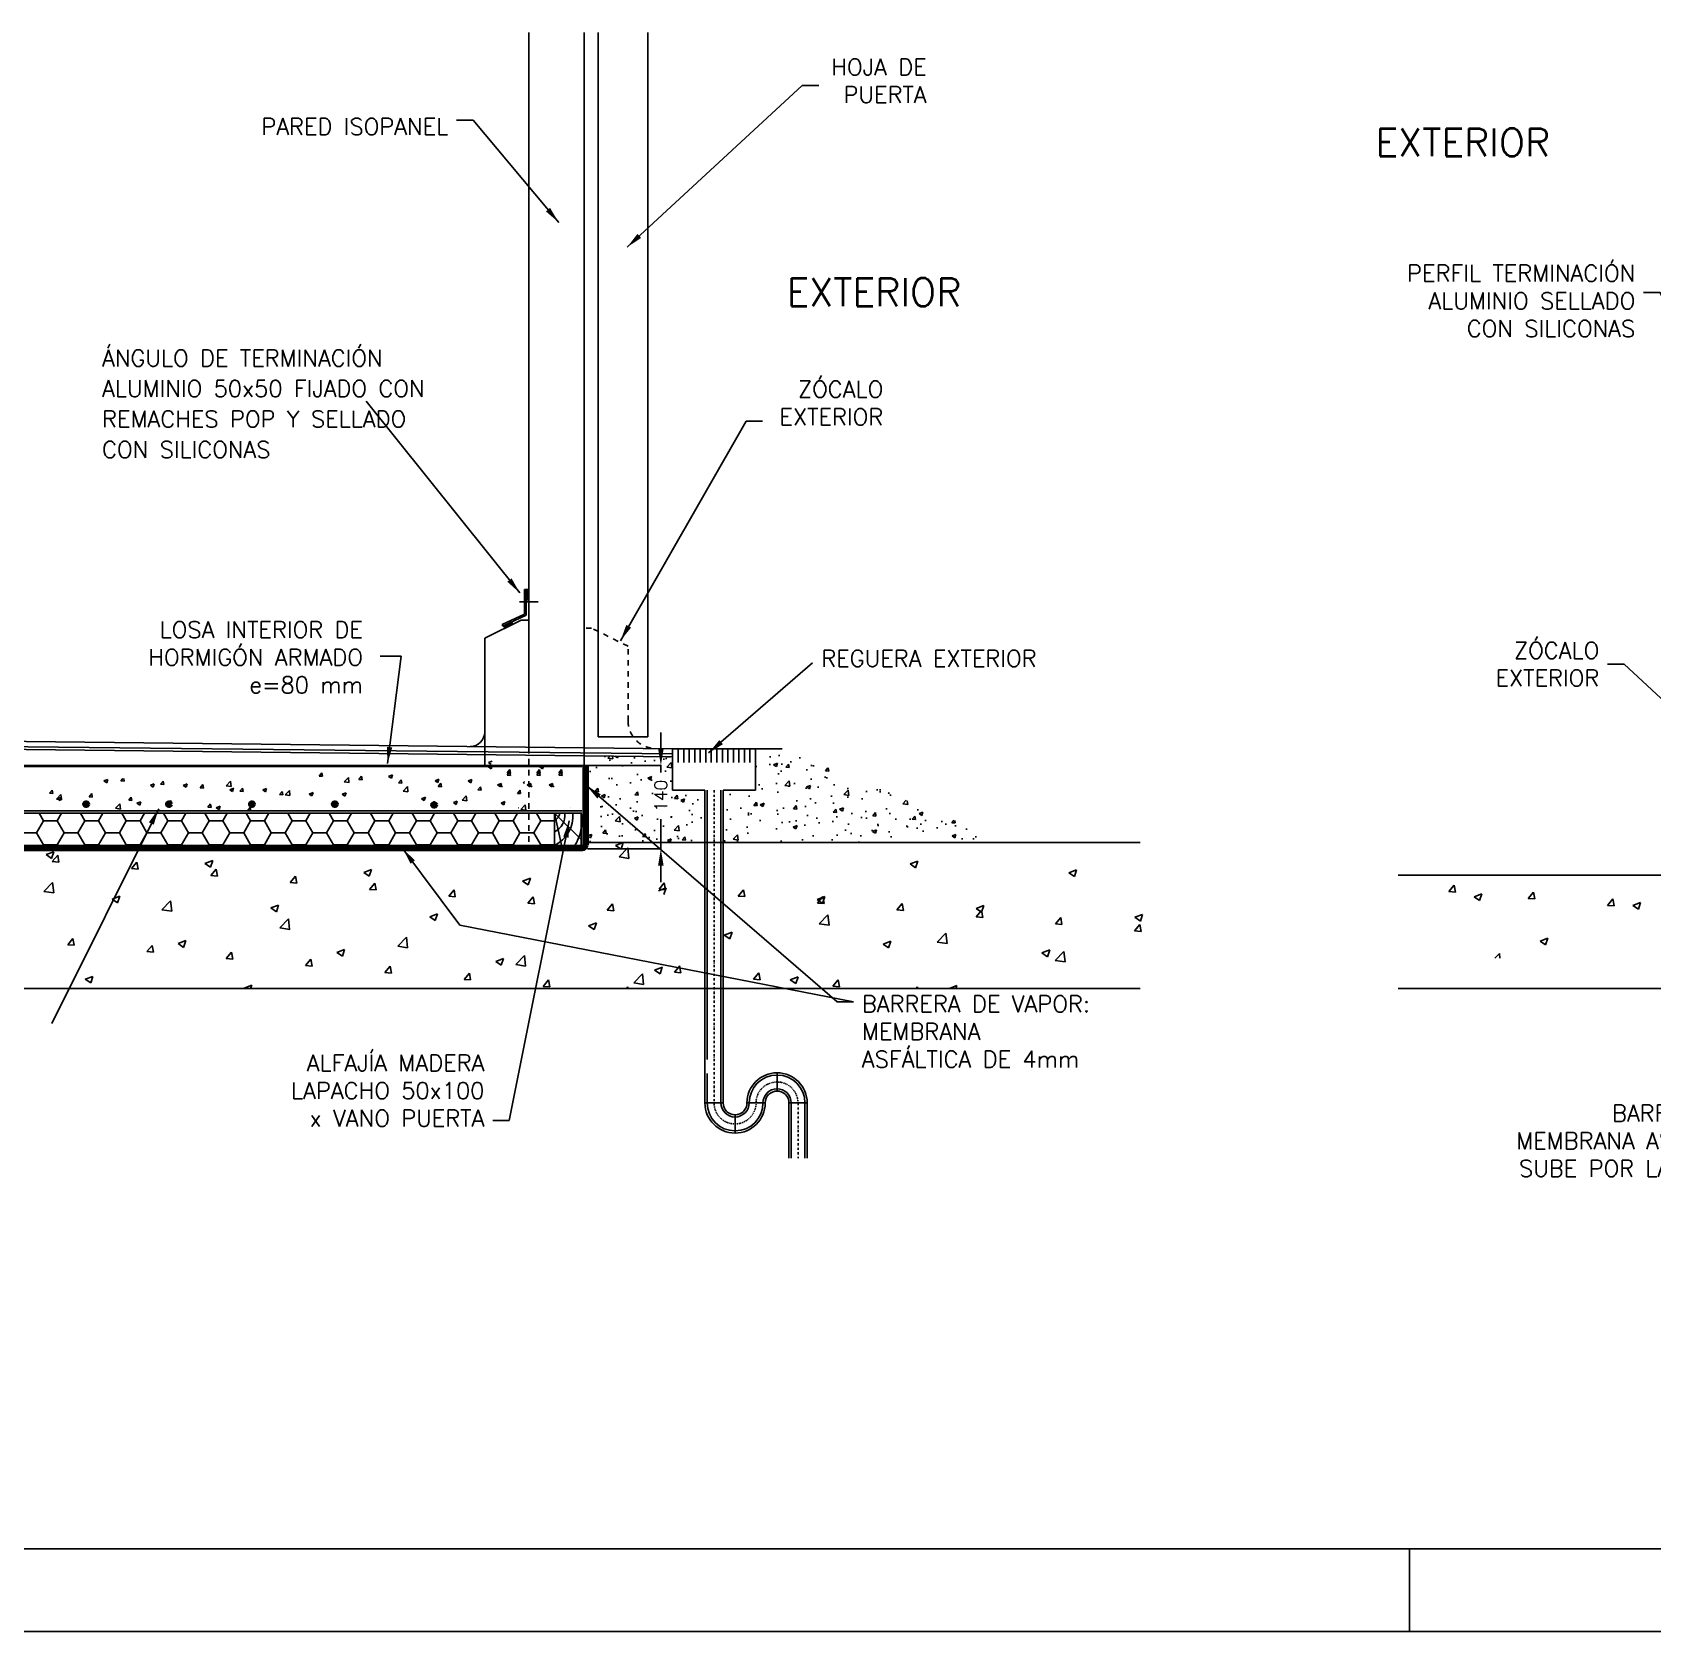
# Model space of a CAD drawing. Extents: x 20 to 15395, y -28849 to -19999.
# Drawn here: x 4353 to 7285, y -28849 to -25955 of the extents above; entities that cross this region are included whole.
import ezdxf
from ezdxf.enums import TextEntityAlignment as Align

# ---------------------------------------------------------------- set-up
doc = ezdxf.new("R2010")
doc.units = 0
doc.header["$LTSCALE"] = 0.1
doc.header["$MEASUREMENT"] = 0
doc.header["$PDMODE"] = 33
for name, pattern in [('CEN2', [32, 16, -8, 0, -8]), ('CEN5', [80, 40, -20, 0, -20]), ('PUN50', [200, 100, -100])]:
    doc.linetypes.add(name, pattern=pattern)
doc.layers.get('0').update_dxf_attribs({"linetype": 'CONTINUOUS'})
doc.layers.get('DEFPOINTS').update_dxf_attribs({"linetype": 'CONTINUOUS'})
doc.layers.add('2.0', color=7, linetype='CONTINUOUS', lineweight=200)
for name, color, linetype in [('FI', 2, 'CONTINUOUS'), ('GR', 9, 'CONTINUOUS'), ('ISO-2', 24, 'CONTINUOUS'), ('ISO-FI', 140, 'CONTINUOUS'), ('MA', 15, 'CONTINUOUS'), ('madera', 12, 'CONTINUOUS'), ('ME', 7, 'CONTINUOUS'), ('MF', 8, 'CONTINUOUS'), ('MFF', 8, 'CONTINUOUS'), ('TX', 13, 'CONTINUOUS')]:
    doc.layers.add(name, color=color, linetype=linetype)
doc.styles.add('ROMANS', font='romans')
doc.styles.get("Standard").update_dxf_attribs({"font": 'ITALIC'})
doc.dimstyles.new('RPM 1-15', dxfattribs={"dimscale": 15, "dimtxt": 1.5, "dimasz": 2, "dimexe": 0.0625, "dimexo": 0.38, "dimgap": 1, "dimtad": 0, "dimdec": 0, "dimtxsty": 'ROMANS', "dimcen": 2.5, "dimclrd": 256, "dimclre": 256, "dimclrt": 256, "dimazin": 0, "dimtfac": 1, "dimtdec": 0, "dimtmove": 0, "dimatfit": 1, "dimfxl": 1, "dimtolj": 1, "dimlwd": -1, "dimlwe": -1, "dimarcsym": 0})
doc.dimstyles.get("Standard").update_dxf_attribs({"dimtxt": 0.18, "dimasz": 0.18, "dimexe": 0.18, "dimexo": 0.0625, "dimgap": 0.09, "dimtad": 0, "dimtih": 1, "dimtoh": 1, "dimdec": 4, "dimzin": 0, "dimdsep": 46, "dimtxsty": 'Standard', "dimcen": 0.09, "dimadec": 0, "dimazin": 0, "dimtfac": 1, "dimtdec": 4, "dimtofl": 0, "dimtmove": 0, "dimatfit": 3, "dimfxl": 1, "dimtolj": 1, "dimtzin": 0, "dimarcsym": 0})
pattern_1 = [(50, (7669.35, 0), (71.72602, -6.27521), [7.5, -82.5]), (355, (7669.35, 0), (-13.87513, 75.21921), [6, -66]), (100.4514, (7675.325, -0.52), (57.85094, 68.94395), [6.37402, -70.11421]), (46.1842, (7669.35, 20), (106.7241, -16.5519), [11.25, -123.75]), (96.6356, (7678.24, 18.62), (93.46627, 97.4118), [9.56103, -105.1713]), (351.1842, (7669.35, 20), (93.4662, 97.41186), [9, -99]), (21, (7679.35, 15), (59.6907, -40.26189), [7.5, -82.5]), (326, (7679.35, 15), (24.33153, 72.515), [6, -66]), (71.4514, (7684.32, 11.645), (84.02226, 32.25305), [6.37402, -70.11421]), (37.5, (7669.348, 0), (1.215986, 33.289385), [0, -65.2, 0, -67, 0, -66.25]), (7.5, (7669.348, 0), (26.306954, 39.44117), [0, -38.2, 0, -63.7, 0, -25.25]), (327.5, (7647.048, 0), (53.382244, -2.255487), [0, -25, 0, -78, 0, -103.5]), (317.5, (7637.048, 0), (58.31862, 10.0105), [0, -32.5, 0, -51.8, 0, -73.5])]

# ---------------------------------------------------------------- blocks, each defined once
blk = doc.blocks.new('*D422')
at = {"layer": 'DEFPOINTS', "color": 0, "linetype": 'Continuous', "transparency": 16777216}
for p in [(5317.3, -27281.9), (5351.5, -27432.9), (5490.2, -27432.9)]:
    blk.add_point(p, dxfattribs=at)
at = {"layer": 'TX', "linetype": 'Continuous', "transparency": 16777216}
for p, q in [((5490.2, -27251.9), (5490.2, -27221.9)), ((5323, -27281.9), (5491.2, -27281.9)), ((5490.2, -27281.9), (5490.2, -27294.4)), ((5490.2, -27432.9), (5490.2, -27379)), ((5357.2, -27432.9), (5491.2, -27432.9)), ((5490.2, -27462.9), (5490.2, -27492.9))]:
    blk.add_line(p, q, dxfattribs=at)
for points in [[(5485.2, -27251.9), (5495.2, -27251.9), (5490.2, -27281.9)], [(5485.2, -27462.9), (5495.2, -27462.9), (5490.2, -27432.9)]]:
    blk.add_solid(points, dxfattribs=at)
at = {"layer": 'TX', "linetype": 'Continuous', "transparency": 16777216, "insert": (5490.2, -27336.7), "char_height": 22.5, "attachment_point": 5, "rotation": 90, "style": 'ROMANS'}
blk.add_mtext('\\A1;140', dxfattribs=at)

msp = doc.modelspace()

# ---------------------------------------------------------------- hatches: boundary and pattern name
at = {"layer": 'MF'}
h = msp.add_hatch(dxfattribs=at)
h.set_pattern_fill('AR-CONC', color=256, scale=10, style=0)
h.set_pattern_definition(pattern_1)
h.paths.add_polyline_path([(5361.1, -27420.9), (5351.5, -27264.2), (5511.5, -27266), (5511.5, -27326.3), (5570, -27326.6), (5570, -27420.9)])
h = msp.add_hatch(dxfattribs=at)
h.set_pattern_fill('AR-CONC', color=256, scale=10, style=0)
h.set_pattern_definition(pattern_1)
h.paths.add_polyline_path([(5603, -27420.9), (5603, -27326.6), (5661.5, -27326.3), (5661.5, -27251.5), (5709.9, -27251.5), (6116.5, -27420.9)])
at = {"layer": 'MFF'}
for points in [[(5251.5, -26982.2), (5246.5, -26982.2), (5246.5, -26963.3), (5251.5, -26963.3)], [(5206.4, -27033.9), (5204.3, -27029.4), (5221.5, -27021.5), (5223.6, -27026)]]:
    msp.add_hatch(color=256, dxfattribs=at).paths.add_polyline_path(points)

# ---------------------------------------------------------------- linework, layer by layer
for p, q in [((5661.5, -27251.5), (5511.5, -27251.5)), ((5521.5, -27251.5), (5521.5, -27276.5)), ((5531.5, -27251.5), (5531.5, -27276.5)), ((5541.5, -27251.5), (5541.5, -27276.5)), ((5551.5, -27251.5), (5551.5, -27276.5)), ((5558.5, -27251.5), (5627.5, -27251.5)), ((5561.5, -27251.5), (5561.5, -27276.5)), ((5571.5, -27251.5), (5571.5, -27276.5)), ((5581.5, -27251.5), (5581.5, -27276.5)), ((5591.5, -27251.5), (5591.5, -27276.5)), ((5661.5, -27251.5, 0), (5601.5, -27251.5)), ((5601.5, -27251.5), (5601.5, -27276.5)), ((5611.5, -27251.5), (5611.5, -27276.5)), ((5621.5, -27251.5), (5621.5, -27276.5)), ((5631.5, -27251.5), (5631.5, -27276.5)), ((5641.5, -27251.5), (5641.5, -27276.5)), ((5651.5, -27251.5), (5651.5, -27276.5)), ((5646, -27892.5), (5679, -27892.5)), ((5722, -27892.5), (5722, -27992.5)), ((5755, -27892.5), (5722, -27892.5)), ((5755, -27892.5), (5722, -27892.5)), ((5755, -27892.5), (5755, -27992.5))]:
    msp.add_line(p, q)
for centre, radius, start, end in [((5700.5, -27892.5), 54.5, 90, 180), ((5700.5, -27892.5), 54.5, 0, 90), ((5700.5, -27892.5), 21.5, 90, 180), ((5700.5, -27892.5), 21.5, 0, 90), ((5624.5, -27892.5), 54.5, 180, 270), ((5624.5, -27892.5), 21.5, 180, 270), ((5624.5, -27892.5), 21.5, 270, 0), ((5624.5, -27892.5), 54.5, 270, 0)]:
    msp.add_arc(centre, radius, start, end)
at = {"layer": '2.0'}
for p, q in [((5352.3, -27283.9), (5352.3, -27425.2)), ((5353, -27283.9), (5353, -27425.2)), ((5353.7, -27283.9), (5353.7, -27425.2)), ((5354.3, -27283.9), (5354.3, -27425.2)), ((5355, -27283.9), (5355, -27425.2)), ((5355.7, -27283.9), (5355.7, -27425.2)), ((1691.4, -27429.2), (5348.4, -27429.2)), ((1691.4, -27429.8), (5348.4, -27429.8)), ((1691.4, -27430.5), (5348.4, -27430.5)), ((1691.4, -27431.2), (5348.4, -27431.2)), ((1691.4, -27431.8), (5348.4, -27431.8)), ((1691.4, -27432.5), (5348.4, -27432.5))]:
    msp.add_line(p, q, dxfattribs=at)
for centre, radius in [((4450.2, -27351.9), 3.17), ((4600.2, -27351.9), 3.17), ((4750.2, -27351.9), 3.17), ((4900.2, -27351.9), 3.17), ((5080, -27353.2), 3.15)]:
    msp.add_circle(centre, radius, dxfattribs=at)
for radius in [6.67, 6, 5.33, 4.67, 4, 7.33]:
    msp.add_arc((5348.3, -27425.2), radius, 270.587, 0, dxfattribs=at)
at = {"layer": 'FI'}
for p, q in [((5376.5, -25955.3), (5376.5, -27229.9)), ((5466.5, -25955.3), (5466.5, -27229.9)), ((5376.5, -27229.9), (5466.5, -27229.9)), ((6845.1, -28699.1), (6845.1, -28849.1)), ((20.1, -28849.1), (15395.1, -28849.1))]:
    msp.add_line(p, q, dxfattribs=at)
at = {"layer": 'GR'}
for p, q in [((5511.5, -27266), (1826.7, -27224.7)), ((5511.5, -27261), (1856.7, -27220)), ((5511.5, -27251.5), (1856.8, -27210.5)), ((5661.5, -27251.5), (5709.9, -27251.5)), ((1751, -27283.9), (5347.5, -27283.9)), ((1751, -27363.9), (5347.5, -27363.9)), ((5355.7, -27420.9), (6357.3, -27420.9)), ((6824.2, -27480.4), (7447.1, -27480.4)), ((1035.6, -27685.4), (6357.3, -27685.4)), ((6824.2, -27685.4), (12391.4, -27685.4))]:
    msp.add_line(p, q, dxfattribs=at)
at = {"layer": 'ISO-2'}
for p, q in [((4360.3, -27403.5), (4372.8, -27381.9)), ((4372.8, -27381.9), (4365, -27368.4)), ((4372.8, -27381.9), (4397.8, -27381.9)), ((4397.8, -27381.9), (4405.6, -27368.4)), ((4410.3, -27403.5), (4397.8, -27381.9)), ((4435.3, -27403.5), (4447.8, -27381.9)), ((4447.8, -27381.9), (4440, -27368.4)), ((4447.8, -27381.9), (4472.8, -27381.9)), ((4472.8, -27381.9), (4480.6, -27368.4)), ((4485.3, -27403.5), (4472.8, -27381.9)), ((4510.3, -27403.5), (4522.8, -27381.9)), ((4522.8, -27381.9), (4515, -27368.4)), ((4522.8, -27381.9), (4547.8, -27381.9)), ((4547.8, -27381.9), (4555.6, -27368.4)), ((4560.3, -27403.5), (4547.8, -27381.9)), ((4585.3, -27403.5), (4597.8, -27381.9)), ((4597.8, -27381.9), (4590, -27368.4)), ((4597.8, -27381.9), (4622.8, -27381.9)), ((4622.8, -27381.9), (4630.6, -27368.4)), ((4635.3, -27403.5), (4622.8, -27381.9)), ((4660.3, -27403.5), (4672.8, -27381.9)), ((4672.8, -27381.9), (4665, -27368.4)), ((4672.8, -27381.9), (4697.8, -27381.9)), ((4697.8, -27381.9), (4705.6, -27368.4)), ((4710.3, -27403.5), (4697.8, -27381.9)), ((4735.3, -27403.5), (4747.8, -27381.9)), ((4747.8, -27381.9), (4740, -27368.4)), ((4747.8, -27381.9), (4772.8, -27381.9)), ((4772.8, -27381.9), (4780.6, -27368.4)), ((4785.3, -27403.5), (4772.8, -27381.9)), ((4810.3, -27403.5), (4822.8, -27381.9)), ((4822.8, -27381.9), (4815, -27368.4)), ((4822.8, -27381.9), (4847.8, -27381.9)), ((4847.8, -27381.9), (4855.6, -27368.4)), ((4860.3, -27403.5), (4847.8, -27381.9)), ((4885.3, -27403.5), (4897.8, -27381.9)), ((4897.8, -27381.9), (4890, -27368.4)), ((4897.8, -27381.9), (4922.8, -27381.9)), ((4922.8, -27381.9), (4930.6, -27368.4)), ((4935.3, -27403.5), (4922.8, -27381.9)), ((4960.3, -27403.5), (4972.8, -27381.9)), ((4972.8, -27381.9), (4965, -27368.4)), ((4972.8, -27381.9), (4997.8, -27381.9)), ((4997.8, -27381.9), (5005.6, -27368.4)), ((5010.3, -27403.5), (4997.8, -27381.9)), ((5035.3, -27403.5), (5047.8, -27381.9)), ((5047.8, -27381.9), (5040, -27368.4)), ((5047.8, -27381.9), (5072.8, -27381.9)), ((5072.8, -27381.9), (5080.6, -27368.4)), ((5085.3, -27403.5), (5072.8, -27381.9)), ((5110.3, -27403.5), (5122.8, -27381.9)), ((5122.8, -27381.9), (5115, -27368.4)), ((5122.8, -27381.9), (5147.8, -27381.9)), ((5147.8, -27381.9), (5155.6, -27368.4)), ((5160.3, -27403.5), (5147.8, -27381.9)), ((5185.3, -27403.5), (5197.8, -27381.9)), ((5197.8, -27381.9), (5190, -27368.4)), ((5197.8, -27381.9), (5222.8, -27381.9)), ((5222.8, -27381.9), (5230.6, -27368.4)), ((5235.3, -27403.5), (5222.8, -27381.9)), ((5260.3, -27403.5), (5272.8, -27381.9)), ((5272.8, -27381.9), (5265, -27368.4)), ((5272.8, -27381.9), (5297.8, -27381.9)), ((4335.3, -27403.5), (4360.3, -27403.5)), ((4372.8, -27425.2), (4360.3, -27403.5)), ((4397.8, -27425.2), (4410.3, -27403.5)), ((4410.3, -27403.5), (4435.3, -27403.5)), ((4447.8, -27425.2), (4435.3, -27403.5)), ((4472.8, -27425.2), (4485.3, -27403.5)), ((4485.3, -27403.5), (4510.3, -27403.5)), ((4522.8, -27425.2), (4510.3, -27403.5)), ((4547.8, -27425.2), (4560.3, -27403.5)), ((4560.3, -27403.5), (4585.3, -27403.5)), ((4597.8, -27425.2), (4585.3, -27403.5)), ((4622.8, -27425.2), (4635.3, -27403.5)), ((4635.3, -27403.5), (4660.3, -27403.5)), ((4672.8, -27425.2), (4660.3, -27403.5)), ((4697.8, -27425.2), (4710.3, -27403.5)), ((4710.3, -27403.5), (4735.3, -27403.5)), ((4747.8, -27425.2), (4735.3, -27403.5)), ((4772.8, -27425.2), (4785.3, -27403.5)), ((4785.3, -27403.5), (4810.3, -27403.5)), ((4822.8, -27425.2), (4810.3, -27403.5)), ((4847.8, -27425.2), (4860.3, -27403.5)), ((4860.3, -27403.5), (4885.3, -27403.5)), ((4897.8, -27425.2), (4885.3, -27403.5)), ((4922.8, -27425.2), (4935.3, -27403.5)), ((4935.3, -27403.5), (4960.3, -27403.5)), ((4972.8, -27425.2), (4960.3, -27403.5)), ((4997.8, -27425.2), (5010.3, -27403.5)), ((5010.3, -27403.5), (5035.3, -27403.5)), ((5047.8, -27425.2), (5035.3, -27403.5)), ((5072.8, -27425.2), (5085.3, -27403.5)), ((5085.3, -27403.5), (5110.3, -27403.5)), ((5122.8, -27425.2), (5110.3, -27403.5)), ((5147.8, -27425.2), (5160.3, -27403.5)), ((5160.3, -27403.5), (5185.3, -27403.5)), ((5197.8, -27425.2), (5185.3, -27403.5)), ((5222.8, -27425.2), (5235.3, -27403.5)), ((5235.3, -27403.5), (5260.3, -27403.5)), ((5272.8, -27425.2), (5260.3, -27403.5)), ((4370.9, -27428.4), (4372.8, -27425.2)), ((4372.8, -27425.2), (4397.8, -27425.2)), ((4399.6, -27428.4), (4397.8, -27425.2)), ((4445.9, -27428.4), (4447.8, -27425.2)), ((4447.8, -27425.2), (4472.8, -27425.2)), ((4474.6, -27428.4), (4472.8, -27425.2)), ((4520.9, -27428.4), (4522.8, -27425.2)), ((4522.8, -27425.2), (4547.8, -27425.2)), ((4549.6, -27428.4), (4547.8, -27425.2)), ((4595.9, -27428.4), (4597.8, -27425.2)), ((4597.8, -27425.2), (4622.8, -27425.2)), ((4624.6, -27428.4), (4622.8, -27425.2)), ((4670.9, -27428.4), (4672.8, -27425.2)), ((4672.8, -27425.2), (4697.8, -27425.2)), ((4699.6, -27428.4), (4697.8, -27425.2)), ((4745.9, -27428.4), (4747.8, -27425.2)), ((4747.8, -27425.2), (4772.8, -27425.2)), ((4774.6, -27428.4), (4772.8, -27425.2)), ((4820.9, -27428.4), (4822.8, -27425.2)), ((4822.8, -27425.2), (4847.8, -27425.2)), ((4849.6, -27428.4), (4847.8, -27425.2)), ((4895.9, -27428.4), (4897.8, -27425.2)), ((4897.8, -27425.2), (4922.8, -27425.2)), ((4924.6, -27428.4), (4922.8, -27425.2)), ((4970.9, -27428.4), (4972.8, -27425.2)), ((4972.8, -27425.2), (4997.8, -27425.2)), ((4999.6, -27428.4), (4997.8, -27425.2)), ((5045.9, -27428.4), (5047.8, -27425.2)), ((5047.8, -27425.2), (5072.8, -27425.2)), ((5074.6, -27428.4), (5072.8, -27425.2)), ((5120.9, -27428.4), (5122.8, -27425.2)), ((5122.8, -27425.2), (5147.8, -27425.2)), ((5149.6, -27428.4), (5147.8, -27425.2)), ((5195.9, -27428.4), (5197.8, -27425.2)), ((5197.8, -27425.2), (5222.8, -27425.2)), ((5224.6, -27428.4), (5222.8, -27425.2)), ((5270.9, -27428.4), (5272.8, -27425.2)), ((5272.8, -27425.2), (5297.8, -27425.2))]:
    msp.add_line(p, q, dxfattribs=at)
at = {"layer": 'ISO-FI'}
for p, q in [((5251.5, -25955.3), (5251.5, -27250)), ((5351.5, -25955.3), (5351.5, -27432.9)), ((1751, -27368.4), (5297.5, -27368.4)), ((1651, -27432.9), (5351.5, -27432.9)), ((1691, -27428.4), (5297.5, -27428.4))]:
    msp.add_line(p, q, dxfattribs=at)
at = {"layer": 'MA'}
msp.add_line((320.1, -28699.1), (15245.1, -28699.1), dxfattribs=at)
at = {"layer": 'madera'}
for p, q in [((5297.5, -27368.4), (5346.3, -27415.9)), ((5297.5, -27368.4), (5347.5, -27368.4)), ((5297.5, -27368.4), (5311.2, -27428.4)), ((5297.5, -27368.4), (5297.5, -27428.4)), ((5346.3, -27368.4), (5346.3, -27428.4)), ((5297.5, -27428.4), (5346.3, -27428.4))]:
    msp.add_line(p, q, dxfattribs=at)
for centre, radius, start, end in [((5271.3, -27372.6), 60, 295.9121, 4.1014), ((5283.3, -27371.7), 33.4, 295.1001, 5.7976), ((5294.3, -27368.3), 12.9, 284.2044, 359.7056), ((5261.8, -27381.5), 85.5, 326.7702, 8.8313)]:
    msp.add_arc(centre, radius, start, end, dxfattribs=at)
at = {"layer": 'ME'}
for p, q in [((5232.9, -27358.3), (5233, -27358.3)), ((5326, -27358.3), (5326.1, -27358.3))]:
    msp.add_line(p, q, dxfattribs=at)
at = {"layer": 'MF', "linetype": 'PUN50'}
msp.add_line((5251.5, -27250), (5251.5, -27429.8), dxfattribs=at)
at = {"layer": 'MF'}
for p, q in [((5511.5, -27251.5), (5511.5, -27326.3)), ((5661.5, -27251.5), (5661.5, -27326.3)), ((5347.5, -27281.9), (1751, -27281.9)), ((4871.9, -27300.9), (4876.7, -27295.2)), ((4877.9, -27301.4), (4876.7, -27295.2)), ((5178.2, -27276.6), (5185.2, -27273.9)), ((5178.2, -27276.6), (5183.2, -27280)), ((5178.2, -27284.5), (5185.2, -27281.8)), ((5178.2, -27284.5), (5183.2, -27287.8)), ((5183.2, -27287.9), (5185.2, -27281.8)), ((5212.4, -27294.9), (5217.2, -27289.2)), ((5212.4, -27299.4), (5217.2, -27293.6)), ((5212.4, -27294.9), (5218.4, -27295.4)), ((5218.4, -27295.5), (5217.2, -27289.2)), ((5218.4, -27299.9), (5217.2, -27293.7)), ((5266, -27294.9), (5270.9, -27289.2)), ((5266, -27299.4), (5270.9, -27293.6)), ((5266, -27294.9), (5272, -27295.4)), ((5272, -27295.5), (5270.9, -27289.2)), ((5272, -27299.9), (5270.9, -27293.7)), ((5271.3, -27284.5), (5278.3, -27281.8)), ((5271.3, -27284.5), (5276.3, -27287.8)), ((5276.3, -27287.9), (5278.3, -27281.8)), ((5305.5, -27294.9), (5310.4, -27289.2)), ((5305.5, -27299.4), (5310.4, -27293.6)), ((5305.5, -27294.9), (5311.5, -27295.4)), ((5311.5, -27295.5), (5310.4, -27289.2)), ((5311.5, -27299.9), (5310.4, -27293.7)), ((4482.4, -27309.9), (4489.4, -27307.2)), ((4482.4, -27309.9), (4487.4, -27313.2)), ((4487.4, -27313.2), (4489.4, -27307.2)), ((4513.3, -27309.5), (4516.8, -27305.4)), ((4513.3, -27309.5), (4519.3, -27310)), ((4519.3, -27310.1), (4518.4, -27305.4)), ((4566.4, -27317.6), (4573.4, -27314.9)), ((4566.4, -27317.6), (4571.4, -27321)), ((4571.4, -27321), (4573.4, -27314.9)), ((4585, -27315.8), (4589.8, -27310.1)), ((4585, -27315.8), (4591, -27316.3)), ((4591, -27316.3), (4589.8, -27310.1)), ((4626.1, -27317.9), (4633.1, -27315.2)), ((4626.1, -27317.9), (4631.1, -27321.2)), ((4631.1, -27321.2), (4633.1, -27315.2)), ((4656.7, -27322.1), (4661.6, -27316.3)), ((4656.7, -27322.1), (4662.7, -27322.6)), ((4662.7, -27322.6), (4661.6, -27316.3)), ((4703.5, -27318.5), (4711.3, -27310.3)), ((4703.5, -27318.5), (4712.4, -27319.8)), ((4710.2, -27325.6), (4717.2, -27322.9)), ((4712.4, -27319.8), (4711.3, -27310.3)), ((4715.1, -27329), (4717.1, -27323)), ((4728.5, -27328.3), (4733.3, -27322.6)), ((4734.4, -27328.9), (4733.3, -27322.6)), ((4769.8, -27325.9), (4776.8, -27323.2)), ((4774.8, -27329.3), (4776.8, -27323.2)), ((4871.9, -27300.9), (4877.9, -27301.4)), ((4917, -27311.6), (4924.7, -27303.4)), ((4917, -27311.6), (4925.9, -27312.9)), ((4925.8, -27312.9), (4924.7, -27303.4)), ((4943.7, -27307.2), (4948.5, -27301.4)), ((4943.7, -27307.2), (4949.6, -27307.7)), ((4949.6, -27307.7), (4948.5, -27301.4)), ((4997.6, -27301.7), (5004.6, -27299)), ((4997.6, -27301.7), (5002.6, -27305)), ((5002.5, -27305), (5004.6, -27299)), ((5015.4, -27313.5), (5020.2, -27307.7)), ((5015.4, -27313.5), (5021.4, -27314)), ((5021.3, -27314), (5020.2, -27307.7)), ((5023.7, -27328.1), (5031.5, -27320)), ((5032.6, -27329.5), (5031.5, -27320)), ((5081.6, -27309.4), (5088.6, -27306.7)), ((5081.6, -27309.4), (5086.6, -27312.8)), ((5086.6, -27312.8), (5088.6, -27306.7)), ((5087.1, -27319.7), (5091.9, -27314)), ((5087.1, -27319.7), (5093.1, -27320.2)), ((5093.1, -27320.3), (5091.9, -27314)), ((5141.3, -27309.7), (5148.3, -27307)), ((5141.3, -27309.7), (5146.3, -27313)), ((5146.3, -27313), (5148.3, -27307)), ((5158.8, -27326), (5163.6, -27320.3)), ((5164.8, -27326.5), (5163.6, -27320.3)), ((5194.9, -27316.9), (5201.9, -27314.2)), ((5194.9, -27316.9), (5199.9, -27320.2)), ((5198.9, -27316.9), (5203.9, -27320.2)), ((5199.9, -27320.2), (5201.9, -27314.2)), ((5212.4, -27299.4), (5218.4, -27299.9)), ((5240.8, -27313.5), (5243.2, -27310.7)), ((5240.8, -27313.5), (5243.2, -27313.7)), ((5248.5, -27316.9), (5255.5, -27314.2)), ((5248.5, -27316.9), (5253.5, -27320.2)), ((5252.5, -27316.9), (5257.5, -27320.2)), ((5253.5, -27320.2), (5255.5, -27314.2)), ((5266, -27299.4), (5272, -27299.9)), ((5288, -27316.9), (5295, -27314.2)), ((5288, -27316.9), (5293, -27320.2)), ((5292, -27316.9), (5297, -27320.2)), ((5293, -27320.2), (5295, -27314.2)), ((5305.5, -27299.4), (5311.5, -27299.9)), ((4383.7, -27332.2), (4388.5, -27326.4)), ((4383.7, -27332.2), (4389.7, -27332.7)), ((4389.7, -27332.7), (4388.5, -27326.5)), ((4396.6, -27342.8), (4404.4, -27334.6)), ((4396.6, -27342.8), (4405.5, -27344.1)), ((4398.4, -27342.1), (4405.4, -27339.4)), ((4398.4, -27342.1), (4403.4, -27345.5)), ((4403.4, -27345.5), (4405.4, -27339.5)), ((4405.5, -27344.1), (4404.4, -27334.6)), ((4455.4, -27338.5), (4460.3, -27332.7)), ((4455.4, -27338.5), (4461.4, -27339)), ((4461.4, -27339), (4460.3, -27332.7)), ((4503.3, -27359.3), (4511.1, -27351.2)), ((4512.2, -27360.7), (4511.1, -27351.2)), ((4527.2, -27344.7), (4532, -27339)), ((4527.2, -27344.7), (4533.1, -27345.3)), ((4533.1, -27345.3), (4532, -27339)), ((4542.1, -27350.1), (4549.1, -27347.5)), ((4542.1, -27350.1), (4547.1, -27353.5)), ((4547.1, -27353.5), (4549.1, -27347.5)), ((4598.9, -27351), (4603.7, -27345.3)), ((4598.9, -27351), (4604.9, -27351.5)), ((4604.9, -27351.5), (4603.7, -27345.3)), ((4670.6, -27357.3), (4675.4, -27351.5)), ((4676.6, -27357.8), (4675.4, -27351.6)), ((4710.2, -27325.6), (4715.1, -27329)), ((4728.5, -27328.3), (4734.4, -27328.9)), ((4769.8, -27325.9), (4774.8, -27329.3)), ((4800.2, -27334.6), (4805, -27328.9)), ((4800.2, -27334.6), (4806.2, -27335.1)), ((4806.2, -27335.2), (4805, -27328.9)), ((4810.2, -27335), (4818, -27326.9)), ((4810.2, -27335), (4819.1, -27336.4)), ((4819.1, -27336.4), (4818, -27326.9)), ((4853.9, -27333.6), (4860.9, -27331)), ((4853.9, -27333.6), (4858.8, -27337)), ((4858.8, -27337), (4860.9, -27331)), ((4913.6, -27333.9), (4920.6, -27331.2)), ((4913.6, -27333.9), (4918.5, -27337.3)), ((4918.5, -27337.3), (4920.5, -27331.2)), ((5023.7, -27328.1), (5032.6, -27329.5)), ((5057.3, -27341.9), (5064.3, -27339.2)), ((5057.3, -27341.9), (5062.2, -27345.3)), ((5062.2, -27345.3), (5064.3, -27339.2)), ((5114.9, -27349.1), (5121.9, -27346.4)), ((5114.9, -27349.1), (5119.8, -27352.5)), ((5119.8, -27352.5), (5121.9, -27346.5)), ((5130.4, -27344.7), (5138.2, -27336.5)), ((5130.4, -27344.7), (5139.3, -27346)), ((5139.3, -27346), (5138.2, -27336.5)), ((5158.8, -27326), (5164.8, -27326.5)), ((5201, -27349.9), (5208, -27347.2)), ((5201, -27349.9), (5206, -27353.3)), ((5205.9, -27353.3), (5208, -27347.2)), ((5230.6, -27332.3), (5235.4, -27326.5)), ((5230.6, -27332.3), (5236.5, -27332.8)), ((5236.5, -27332.8), (5235.4, -27326.5)), ((5237.1, -27361.2), (5244.9, -27353.1)), ((5246, -27362.6), (5244.9, -27353.1)), ((5570, -27326.3), (5511.5, -27326.3)), ((5570, -27326.6), (5570, -27892.5)), ((5574, -27326.6), (5574, -27813.8)), ((5599, -27326.6), (5599, -27892.5)), ((5661.5, -27326.3), (5603, -27326.3)), ((5603, -27326.6), (5603, -27892.5)), ((4503.3, -27359.3), (4512.2, -27360.7)), ((4670.6, -27357.3), (4676.6, -27357.8)), ((4685.8, -27358.2), (4692.8, -27355.5)), ((4685.8, -27358.2), (4690.8, -27361.5)), ((4690.8, -27361.5), (4692.8, -27355.5)), ((4742.3, -27363.6), (4747.2, -27357.8)), ((4742.3, -27363.6), (4745.6, -27363.9)), ((4748.3, -27363.9), (4747.2, -27357.8)), ((4835.5, -27363.9), (4836.5, -27363.5)), ((4836.4, -27363.9), (4836.5, -27363.5)), ((5237.1, -27361.2), (5246, -27362.6)), ((4377.8, -27443.2), (4391.8, -27437.8)), ((4387.7, -27449.9), (4391.8, -27437.8)), ((5408.1, -27426.7), (5422.1, -27421.3)), ((5408.1, -27426.7), (5418.1, -27433.4)), ((5414.6, -27447.3), (5430.2, -27431)), ((5418.1, -27433.4), (5422.1, -27421.3)), ((5432.4, -27450), (5430.2, -27431)), ((4377.8, -27443.2), (4387.8, -27449.9)), ((4389, -27455.8), (4398.7, -27444.3)), ((4389, -27455.8), (4401, -27456.8)), ((4401, -27456.8), (4398.7, -27444.3)), ((4532.5, -27468.3), (4542.1, -27456.8)), ((4532.5, -27468.3), (4544.4, -27469.4)), ((4544.4, -27469.4), (4542.1, -27456.8)), ((4665.2, -27459.2), (4679.2, -27453.8)), ((4665.2, -27459.2), (4675.2, -27465.9)), ((4675.2, -27465.9), (4679.2, -27453.8)), ((4675.9, -27480.9), (4685.6, -27469.4)), ((4687.9, -27481.9), (4685.6, -27469.4)), ((4952.7, -27475.2), (4966.7, -27469.8)), ((4962.6, -27481.9), (4966.7, -27469.8)), ((5414.6, -27447.3), (5432.4, -27450)), ((5941.1, -27460.1), (5955.1, -27454.7)), ((5941.1, -27460.1), (5951.1, -27466.8)), ((5951.1, -27466.8), (5955.1, -27454.7)), ((6228.6, -27476.1), (6242.6, -27470.7)), ((6238.5, -27482.8), (6242.5, -27470.7)), ((4373.9, -27509.7), (4389.5, -27493.4)), ((4391.7, -27512.4), (4389.4, -27493.4)), ((4675.9, -27480.9), (4687.9, -27481.9)), ((4819.4, -27493.4), (4829, -27481.9)), ((4819.4, -27493.4), (4831.3, -27494.5)), ((4831.3, -27494.5), (4829, -27481.9)), ((4952.7, -27475.2), (4962.6, -27481.9)), ((4962.8, -27506), (4972.5, -27494.5)), ((4974.8, -27507), (4972.5, -27494.5)), ((5240.1, -27491.2), (5254.1, -27485.8)), ((5240.1, -27491.2), (5250, -27497.9)), ((5250, -27497.9), (5254.1, -27485.9)), ((5486.9, -27505.6), (5496.5, -27494.1)), ((5498.8, -27506.7), (5496.5, -27494.1)), ((6228.6, -27476.1), (6238.5, -27482.8)), ((6916.2, -27509.8), (6925.8, -27498.3)), ((6928.1, -27510.8), (6925.8, -27498.3)), ((4373.9, -27509.7), (4391.7, -27512.4)), ((4497.2, -27523.7), (4511.2, -27518.3)), ((4497.2, -27523.7), (4507.1, -27530.4)), ((4507.1, -27530.4), (4511.2, -27518.3)), ((4587.3, -27542.8), (4602.9, -27526.5)), ((4605.1, -27545.5), (4602.9, -27526.5)), ((4962.8, -27506), (4974.8, -27507)), ((5106.3, -27518.5), (5115.9, -27507)), ((5106.3, -27518.5), (5118.2, -27519.6)), ((5118.2, -27519.6), (5115.9, -27507)), ((5249.7, -27531.1), (5259.4, -27519.6)), ((5261.7, -27532.1), (5259.4, -27519.6)), ((5485.7, -27508.6), (5499.7, -27503.2)), ((5486.9, -27505.6), (5498.8, -27506.7)), ((5495.6, -27515.3), (5499.6, -27503.2)), ((5630.3, -27518.2), (5640, -27506.7)), ((5630.3, -27518.2), (5642.3, -27519.2)), ((5642.3, -27519.2), (5639.9, -27506.7)), ((5773.1, -27524.6), (5787.1, -27519.2)), ((5773.1, -27524.6), (5783, -27531.3)), ((5773.8, -27530.7), (5783.4, -27519.2)), ((5783, -27531.3), (5787.1, -27519.2)), ((5785.7, -27531.8), (5783.4, -27519.2)), ((6916.2, -27509.8), (6928.2, -27510.8)), ((6961.8, -27519.3), (6975.8, -27513.9)), ((6961.8, -27519.3), (6971.8, -27526)), ((6971.7, -27526), (6975.8, -27513.9)), ((7059.7, -27522.3), (7069.3, -27510.9)), ((7059.7, -27522.3), (7071.6, -27523.4)), ((7071.6, -27523.4), (7069.3, -27510.9)), ((7203.1, -27534.9), (7212.8, -27523.4)), ((7215, -27535.9), (7212.7, -27523.4)), ((7249.2, -27535.3), (7263.2, -27530)), ((7259.2, -27542), (7263.2, -27530)), ((4587.3, -27542.8), (4605.1, -27545.5)), ((4784.6, -27539.7), (4798.6, -27534.3)), ((4784.6, -27539.7), (4794.6, -27546.4)), ((4794.6, -27546.4), (4798.6, -27534.3)), ((5072.1, -27555.7), (5086.1, -27550.4)), ((5072.1, -27555.7), (5082, -27562.4)), ((5082, -27562.4), (5086, -27550.4)), ((5249.7, -27531.1), (5261.7, -27532.1)), ((5393.2, -27543.6), (5402.8, -27532.1)), ((5393.2, -27543.6), (5405.1, -27544.7)), ((5405.1, -27544.7), (5402.8, -27532.1)), ((5773.8, -27530.7), (5785.7, -27531.8)), ((5776.9, -27568.3), (5792.5, -27552)), ((5794.7, -27571), (5792.5, -27552)), ((5917.2, -27543.3), (5926.9, -27531.8)), ((5917.2, -27543.3), (5929.2, -27544.3)), ((5929.2, -27544.3), (5926.8, -27531.8)), ((6060.5, -27540.6), (6074.5, -27535.2)), ((6060.5, -27540.6), (6070.5, -27547.3)), ((6060.7, -27555.8), (6070.3, -27544.3)), ((6060.7, -27555.8), (6072.6, -27556.9)), ((6072.6, -27556.9), (6070.3, -27544.3)), ((6070.4, -27547.3), (6074.5, -27535.2)), ((6204.1, -27568.4), (6213.8, -27556.9)), ((6216.1, -27569.4), (6213.7, -27556.9)), ((6347.9, -27556.6), (6361.9, -27551.2)), ((6347.9, -27556.6), (6357.9, -27563.3)), ((6357.9, -27563.3), (6361.9, -27551.2)), ((7203.1, -27534.9), (7215.1, -27535.9)), ((7249.2, -27535.3), (7259.2, -27542)), ((4800.8, -27575.9), (4816.4, -27559.6)), ((4800.8, -27575.9), (4818.6, -27578.6)), ((4818.5, -27578.6), (4816.3, -27559.6)), ((5359.5, -27571.7), (5373.5, -27566.4)), ((5359.5, -27571.7), (5369.4, -27578.5)), ((5369.4, -27578.5), (5373.5, -27566.4)), ((5605, -27589.1), (5619, -27583.7)), ((5615, -27595.8), (5619, -27583.7)), ((5776.9, -27568.3), (5794.7, -27571)), ((5990.4, -27601.4), (6005.9, -27585.1)), ((6008.1, -27604.1), (6005.9, -27585.1)), ((6204.1, -27568.4), (6216.1, -27569.4)), ((6347.6, -27580.9), (6357.2, -27569.4)), ((6347.6, -27580.9), (6359.5, -27582)), ((6359.5, -27582), (6357.2, -27569.4)), ((4416.8, -27606.2), (4426.4, -27594.7)), ((4416.8, -27606.2), (4428.7, -27607.2)), ((4428.7, -27607.2), (4426.4, -27594.7)), ((4560.2, -27618.7), (4569.9, -27607.3)), ((4572.2, -27619.8), (4569.9, -27607.3)), ((4616.6, -27604.2), (4630.6, -27598.8)), ((4616.6, -27604.2), (4626.5, -27610.9)), ((4626.5, -27610.9), (4630.6, -27598.8)), ((4904, -27620.2), (4918, -27614.9)), ((4913.9, -27627), (4918, -27614.9)), ((5014.2, -27609), (5029.8, -27592.7)), ((5014.2, -27609), (5032, -27611.7)), ((5032, -27611.7), (5029.8, -27592.7)), ((5605, -27589.1), (5615, -27595.8)), ((5892.5, -27605.1), (5906.5, -27599.7)), ((5892.5, -27605.1), (5902.4, -27611.8)), ((5902.4, -27611.8), (5906.4, -27599.7)), ((5990.4, -27601.4), (6008.2, -27604.1)), ((6179.9, -27621.1), (6193.9, -27615.7)), ((6189.8, -27627.8), (6193.9, -27615.7)), ((7081.2, -27599.8), (7095.2, -27594.5)), ((7081.2, -27599.8), (7091.1, -27606.5)), ((7091.1, -27606.5), (7095.2, -27594.5)), ((4560.2, -27618.7), (4572.2, -27619.8)), ((4703.7, -27631.3), (4713.3, -27619.8)), ((4703.7, -27631.3), (4715.6, -27632.3)), ((4715.6, -27632.3), (4713.3, -27619.8)), ((4847.1, -27643.8), (4856.8, -27632.4)), ((4847.1, -27643.8), (4859.1, -27644.9)), ((4859.1, -27644.9), (4856.8, -27632.4)), ((4904, -27620.2), (4914, -27626.9)), ((4990.6, -27656.4), (5000.2, -27644.9)), ((5002.5, -27657.4), (5000.2, -27644.9)), ((5191.4, -27636.3), (5205.4, -27630.9)), ((5191.4, -27636.3), (5201.4, -27643)), ((5201.4, -27643), (5205.4, -27630.9)), ((5227.7, -27642.1), (5243.3, -27625.9)), ((5227.7, -27642.1), (5245.5, -27644.8)), ((5245.4, -27644.8), (5243.2, -27625.9)), ((5478.9, -27652.3), (5492.9, -27646.9)), ((5488.8, -27659), (5492.8, -27646.9)), ((5514.6, -27656.1), (5524.3, -27644.6)), ((5526.6, -27657.1), (5524.2, -27644.6)), ((6179.9, -27621.1), (6189.8, -27627.8)), ((6203.8, -27634.5), (6219.4, -27618.3)), ((6203.8, -27634.5), (6221.6, -27637.2)), ((6221.6, -27637.2), (6219.4, -27618.3)), ((6999.3, -27630.4), (7007.6, -27621.8)), ((7008.6, -27630.4), (7007.6, -27621.8)), ((4448.5, -27668.7), (4462.5, -27663.4)), ((4448.5, -27668.7), (4458.5, -27675.4)), ((4458.5, -27675.4), (4462.5, -27663.4)), ((4990.6, -27656.4), (5002.5, -27657.4)), ((5134, -27668.9), (5143.7, -27657.5)), ((5134, -27668.9), (5146, -27670)), ((5146, -27670), (5143.7, -27657.5)), ((5277.5, -27681.5), (5287.1, -27670)), ((5289.4, -27682.5), (5287.1, -27670)), ((5441.1, -27675.2), (5456.7, -27659)), ((5441.1, -27675.2), (5458.9, -27677.9)), ((5458.9, -27677.9), (5456.7, -27659)), ((5478.9, -27652.3), (5488.8, -27659)), ((5514.6, -27656.1), (5526.6, -27657.1)), ((5658.1, -27668.6), (5667.7, -27657.1)), ((5658.1, -27668.6), (5670, -27669.7)), ((5670, -27669.7), (5667.7, -27657.1)), ((5724.4, -27669.6), (5738.4, -27664.2)), ((5724.4, -27669.6), (5734.4, -27676.3)), ((5734.3, -27676.3), (5738.4, -27664.2)), ((5801.5, -27681.2), (5811.2, -27669.7)), ((5813.5, -27682.2), (5811.1, -27669.7)), ((4736, -27684.7), (4750, -27679.4)), ((4736, -27684.7), (4736.9, -27685.4)), ((4747.9, -27685.4), (4749.9, -27679.4)), ((5277.5, -27681.5), (5289.4, -27682.5)), ((5428.2, -27685.4), (5430.6, -27682.6)), ((5431.1, -27685.4), (5430.6, -27682.6)), ((5801.5, -27681.2), (5813.5, -27682.2)), ((5952, -27685.4), (5954.6, -27682.2)), ((5955.2, -27685.4), (5954.6, -27682.2)), ((6012.5, -27685.4), (6025.8, -27680.2)), ((6024.1, -27685.4), (6025.8, -27680.2)), ((5574, -27838.9), (5574, -27892.5)), ((5700.5, -27871), (5700.5, -27838)), ((5700.5, -27871), (5700.5, -27838)), ((5700.5, -27871), (5700.5, -27838)), ((5700.5, -27871), (5700.5, -27838)), ((5570, -27892.5), (5603, -27892.5)), ((5646, -27892.5), (5679, -27892.5)), ((5726, -27892.5), (5726, -27992.5)), ((5751, -27892.5), (5751, -27992.5)), ((5624.5, -27914), (5624.5, -27947)), ((5624.5, -27914), (5624.5, -27947))]:
    msp.add_line(p, q, dxfattribs=at)
at = {"layer": 'MF', "linetype": 'CEN5'}
for p, q in [((5586.5, -27326.6), (5586.5, -27892.5)), ((5738.5, -27892.5), (5738.5, -27992.5))]:
    msp.add_line(p, q, dxfattribs=at)
at = {"layer": 'MF'}
for centre, radius, start, end in [((5145.5, -27221.4), 26, 269.3579, 0), ((5700.5, -27892.5), 50.5, 90, 180), ((5700.5, -27892.5), 50.5, 0, 90), ((5700.5, -27892.5), 25.5, 90, 180), ((5700.5, -27892.5), 25.5, 0, 90), ((5624.5, -27892.5), 50.5, 180, 270), ((5624.5, -27892.5), 25.5, 180, 270), ((5624.5, -27892.5), 25.5, 270, 0), ((5624.5, -27892.5), 50.5, 270, 0)]:
    msp.add_arc(centre, radius, start, end, dxfattribs=at)
at = {"layer": 'MF', "linetype": 'CEN2'}
for centre, start, end in [((5700.5, -27892.5), 90, 180), ((5700.5, -27892.5), 0, 90), ((5624.5, -27892.5), 180, 270), ((5624.5, -27892.5), 270, 0)]:
    msp.add_arc(centre, 38, start, end, dxfattribs=at)
at = {"layer": 'MFF'}
for p, q in [((5243.5, -26963.3), (5243.5, -27008)), ((5246.5, -26963.3), (5243.5, -26963.3)), ((5246.5, -26963.3), (5246.5, -27009.9)), ((5234.2, -26985.6), (5268.2, -26985.6)), ((5171.5, -27051.6), (5237.5, -27018.8)), ((5203.1, -27026.8), (5243.5, -27008)), ((5204.4, -27029.5), (5203.1, -27026.8)), ((5204.4, -27029.5), (5246.5, -27009.9)), ((5237.5, -27018.8), (5251.5, -27018.8)), ((5171.5, -27051.6), (5171.5, -27222.5)), ((5171.5, -27221.4), (5171.5, -27281.9))]:
    msp.add_line(p, q, dxfattribs=at)
at = {"layer": 'MFF', "linetype": 'PUN50'}
for p, q in [((5364.9, -27033.3), (5350.9, -27033.3)), ((5430.9, -27066.1), (5364.9, -27033.3)), ((5430.9, -27201.1), (5430.9, -27065.6))]:
    msp.add_line(p, q, dxfattribs=at)
at = {"layer": 'MFF'}
msp.add_lwpolyline([(5251.5, -26982.2), (5246.5, -26982.2), (5246.5, -26963.3), (5251.5, -26963.3)], close=True, dxfattribs=at)
at = {"layer": 'MFF', "linetype": 'PUN50'}
msp.add_arc((5480.9, -27201.1), 50, 180, 270, dxfattribs=at)
at = {"layer": 'TX'}
msp.add_line((5020.2, -27084.1), (4982.4, -27084.1), dxfattribs=at)

# ---------------------------------------------------------------- texts
at = {"layer": 'GR', "char_height": 50.54, "attachment_point": 2, "style": 'ROMANS'}
for insert in [(6941.5, -26129), (5875.9, -26400.2)]:
    msp.add_mtext('EXTERIOR', dxfattribs=dict(at, insert=insert))
at = {"layer": 'TX', "style": 'ROMANS'}
for s, height, p in [('ÁNGULO DE TERMINACIÓN', 29.997, (4479.1, -26544.6)), ('ALUMINIO 50x50 FIJADO CON ', 29.997, (4479.1, -26599.7)), ('REMACHES POP Y SELLADO', 29.997, (4479.1, -26654.9)), ('CON SILICONAS', 29.997, (4479.1, -26710.1)), ('REGUERA EXTERIOR', 30, (5780.6, -27088.1, 0))]:
    msp.add_text(s, height=height, dxfattribs=at).set_placement(p, align=Align.MIDDLE_LEFT)
at = {"layer": 'TX', "char_height": 30, "style": 'ROMANS'}
for s, insert, attachment_point in [('\\A1;HOJA DE\\PPUERTA', (5971.2, -26083), 9), ('\\A1;PARED ISOPANEL', (5105.5, -26125.7), 6), ('PERFIL TERMINACIÓN \\PALUMINIO SELLADO \\PCON SILICONAS', (7253.4, -26441.1), 6), ('ZÓCALO \\PEXTERIOR', (5892.6, -26666.1), 9), ('LOSA INTERIOR DE \\PHORMIGÓN ARMADO\\Pe=80 mm', (4951.1, -27021.1), 3), ('ZÓCALO \\PEXTERIOR', (7188.3, -27098.6), 6), ('BARRERA DE VAPOR: \\PMEMBRANA\\PASFÁLTICA DE 4mm', (5854, -27698.3), 1), ('ALFAJÍA MADERA\\PLAPACHO 50x100\\Px VANO PUERTA', (5170.9, -27935.2), 9), ('BARRERA DE VAPOR REALIZADA CON\\PMEMBRANA ASFÁLTICA DE 4mm DE ESPESOR\\PSUBE POR LA PARED FORMANDO UNA BATEA', (7941.8, -27896), 3)]:
    msp.add_mtext(s, dxfattribs=dict(at, insert=insert, attachment_point=attachment_point))

# ---------------------------------------------------------------- dimensions: what is measured, and where the dimension line sits
at = {"layer": 'TX', "linetype": 'Continuous'}
dim = msp.add_linear_dim(base=(5490.2, -27432.9), p1=(5317.3, -27281.9), p2=(5351.5, -27432.9), angle=90, text='140', dimstyle='RPM 1-15', dxfattribs=at)
dim.commit()
dim.dimension.update_dxf_attribs({"geometry": '*D422', "text_midpoint": (5490.2, -27336.7), "dimtype": 160})

# ---------------------------------------------------------------- leaders
at = {"layer": 'TX', "annotation_type": 0, "has_hookline": 1}
for points, dimstyle, override, hookline_direction, text_width in [([(5429.2, -26343.9), (5746.2, -26051.1), (5776.2, -26051.1)], 'Standard', {"dimtxt": 30, "dimasz": 30, "dimgap": 15, "dimtad": 0, "dimtih": 0, "dimdec": 0, "dimtxsty": 'ROMANS', "dimtdec": 0, "dimtix": 1, "dimtmove": 2}, 0, 190), ([(5305.3, -26299.1), (5150.5, -26114.4), (5120.5, -26114.4)], 'RPM 1-15', {"dimgap": 1, "dimtad": 0}, 1, 375.7), ([(7550.3, -26960.3), (7298.4, -26426.1), (7268.4, -26426.1)], 'Standard', {"dimtxt": 30, "dimasz": 30, "dimgap": 15, "dimtad": 0, "dimtih": 0, "dimdec": 0, "dimtxsty": 'ROMANS', "dimtdec": 0, "dimtix": 1, "dimtmove": 2}, 1, 452.9), ([(5417.1, -27056), (5644.3, -26658.8), (5674.3, -26658.8)], 'Standard', {"dimtxt": 30, "dimasz": 30, "dimgap": 15, "dimtad": 0, "dimtih": 0, "dimdec": 0, "dimtxsty": 'ROMANS', "dimtdec": 0, "dimtix": 1, "dimtmove": 2}, 0, 198.6), ([(7503, -27348.6), (7233.3, -27098.6), (7203.3, -27098.6)], 'Standard', {"dimtxt": 30, "dimasz": 30, "dimgap": 15, "dimtad": 0, "dimtih": 0, "dimdec": 0, "dimtxsty": 'ROMANS', "dimtdec": 0, "dimtix": 1, "dimtmove": 2}, 1, 198.6), ([(5355.7, -27318.2), (5809, -27709.5), (5839, -27709.5)], 'RPM 1-15', {"dimgap": 1, "dimtad": 0}, 0, 461.4), ([(5324.3, -27382.2), (5215.9, -27924), (5185.9, -27924)], 'RPM 1-15', {"dimgap": 1, "dimtad": 0}, 1, 385.7)]:
    msp.add_leader(points, dimstyle=dimstyle, override=override, dxfattribs=dict(at, hookline_direction=hookline_direction, text_width=text_width))
at = {"layer": 'TX'}
for points in [[(5235, -26969.7), (4957, -26622.3)], [(4995.5, -27278.5), (5020.2, -27084.1)], [(5576.7, -27259.2), (5764.5, -27096)], [(4581.5, -27360), (4388.1, -27748.9)]]:
    msp.add_leader(points, dimstyle='Standard', override={"dimtxt": 30, "dimasz": 30, "dimgap": 15, "dimtad": 0, "dimtih": 0, "dimdec": 0, "dimtxsty": 'ROMANS', "dimtdec": 0, "dimtix": 1, "dimtmove": 2}, dxfattribs=at)
msp.add_leader([(5023.3, -27432.5), (5126.3, -27570.6), (5839, -27709.5)], dimstyle='RPM 1-15', dxfattribs=at)

doc.saveas('drawing.dxf')
